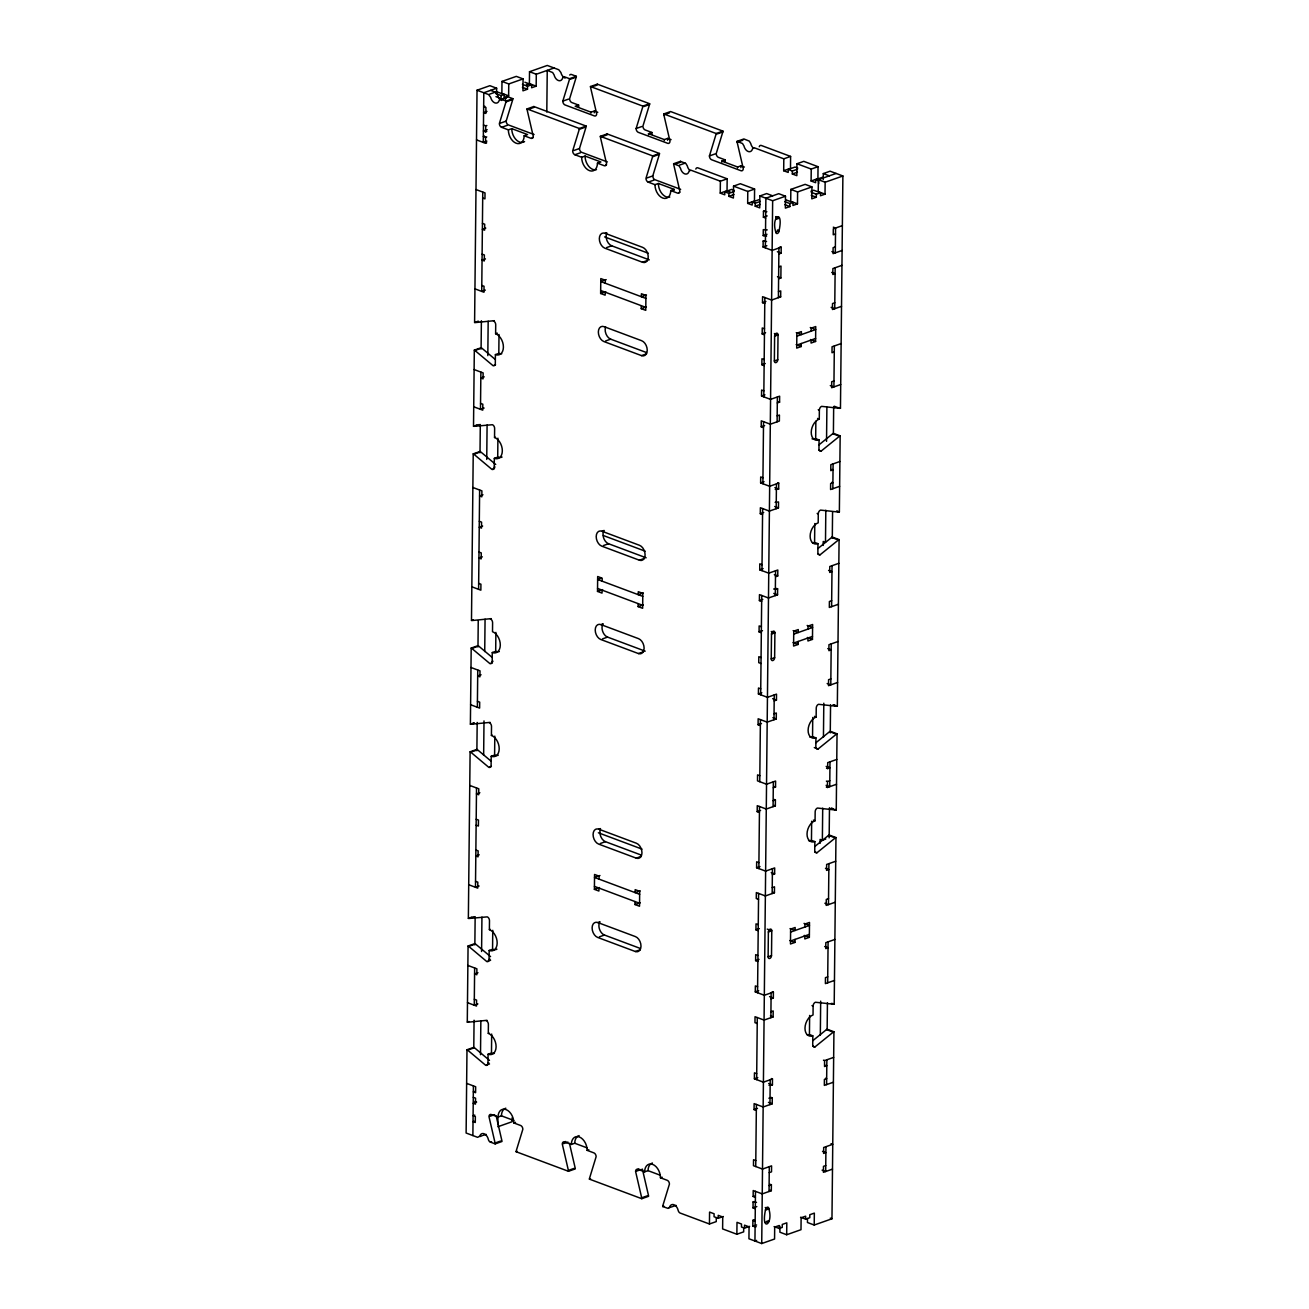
<?xml version="1.0" encoding="UTF-8"?>
<svg xmlns="http://www.w3.org/2000/svg" width="1309" height="1309" viewBox="0 0 1309 1309"><rect width="100%" height="100%" fill="white"/><g stroke="black" fill="none" stroke-linecap="round" stroke-linejoin="round"><path stroke-width="1.5" d="M489.484 1060.372L474.431 1047.724A3.207 2.127 70.6 0 0 473.776 1047.364L466.986 1049.753L466.119 1133.021L477.638 1137.341L479.781 1136.147A6.398 4.222 70.6 0 1 484.085 1133.758A6.398 4.222 70.6 0 1 488.306 1139.321A3.191 2.111 70.6 0 0 490.4 1142.102L495.162 1143.886L501.969 1141.497A3.207 2.127 70.6 0 0 501.871 1140.597L496.16 1115.906M487.013 1020.316L467.918 1022.214A3.191 2.111 70.6 0 1 467.28 1022.1L468.066 946.014L474.872 943.625A3.207 2.111 70.6 0 1 475.511 943.985L490.564 956.634M468.066 946.014A3.207 2.111 70.6 0 1 468.72 946.374L486.784 961.559A3.191 2.111 70.6 0 0 489.075 959.432L489.173 950.481A11.192 7.379 70.6 0 0 497.175 943.02A11.192 7.379 70.6 0 0 489.386 929.635L489.484 920.702A3.191 2.111 70.6 0 0 487.259 916.873L468.998 918.476A3.191 2.111 70.6 0 1 468.36 918.362L470.111 751.808L476.901 749.419A3.207 2.111 70.6 0 1 477.54 749.779L491.104 761.167M490.139 722.372L471.044 724.27A3.191 2.111 70.6 0 1 470.389 724.155L471.191 648.07L477.981 645.681A3.207 2.111 70.6 0 1 478.636 646.041L492.184 657.429M491.219 618.633L472.124 620.531A3.191 2.111 70.6 0 1 471.485 620.417L473.22 453.863L480.027 451.474A3.207 2.127 70.6 0 1 480.665 451.834L495.718 464.482M473.22 453.863A3.207 2.127 70.6 0 1 473.874 454.239L491.939 469.407A3.191 2.111 70.6 0 0 494.229 467.28L494.327 458.346A11.192 7.379 70.6 0 0 502.329 450.869A11.192 7.379 70.6 0 0 494.54 437.484L494.638 428.55A3.191 2.111 70.6 0 0 492.413 424.721L474.153 426.325A3.207 2.111 70.6 0 1 473.514 426.21L474.316 350.125L481.107 347.736A3.207 2.127 70.6 0 1 481.745 348.096L495.309 359.484M494.344 320.689L475.249 322.587A3.191 2.111 70.6 0 1 474.594 322.472L477.032 90.223L489.877 85.69L496.635 88.227L496.586 94.183M472.876 1135.557L473.4 1085.897M473.776 1048.165L474.071 1020.218M474.643 967.973L474.251 1005.214L477.867 1003.921M474.856 944.934L475.151 916.627M476.525 787.953L475.478 887.273L479.11 885.997M476.885 750.777L477.18 722.453M477.36 707.269L477.752 670.028M477.981 646.99L478.243 620.695M478.603 589.328L479.634 490.008M480.01 452.832L480.305 424.509M480.878 372.083L480.485 409.324L484.117 408.048M481.09 349.061L481.385 320.738M482.759 192.063L481.728 291.383L485.344 290.107M476.509 139.883L485.541 143.254L485.606 137.298L486.735 136.905M487.177 129.656L483.397 130.998L485.655 131.833L485.721 125.877L486.85 125.484M480.501 1054.678L480.861 1020.742M481.581 951.512L481.941 917.134M483.643 755.326L484.003 720.932M484.723 651.555L485.066 619.19M486.735 459.41L487.095 425.016M487.815 355.623L488.175 321.245M466.986 1049.753A3.207 2.127 70.6 0 1 467.624 1050.113L485.704 1065.297A3.191 2.111 70.6 0 0 487.979 1063.17L488.077 1054.22A11.192 7.379 70.6 0 0 496.095 1046.758A11.192 7.379 70.6 0 0 488.306 1033.374L488.388 1024.44A3.191 2.111 70.6 0 0 486.163 1020.611M489.288 722.666A3.191 2.111 70.6 0 1 491.513 726.495L491.415 735.429A11.192 7.379 70.6 0 1 499.204 748.813A11.192 7.379 70.6 0 1 491.202 756.275L491.104 765.225A3.191 2.111 70.6 0 1 488.813 767.352L470.749 752.168A3.207 2.111 70.6 0 0 470.111 751.808M471.191 648.07A3.207 2.111 70.6 0 1 471.829 648.446L489.91 663.614A3.191 2.111 70.6 0 0 492.2 661.487L492.282 652.553A11.192 7.379 70.6 0 0 500.3 645.075A11.192 7.379 70.6 0 0 492.511 631.691L492.593 622.757A3.191 2.111 70.6 0 0 490.368 618.928M493.493 320.983A3.191 2.111 70.6 0 1 495.718 324.812L495.62 333.746A11.192 7.379 70.6 0 1 503.409 347.13A11.192 7.379 70.6 0 1 495.407 354.608L495.309 363.542A3.191 2.111 70.6 0 1 493.018 365.669L474.954 350.501A3.207 2.127 70.6 0 0 474.316 350.125M554.051 67.986L536.297 74.237L536.166 86.165L531.634 87.752L531.667 84.774L527.511 86.247L527.478 89.225L522.946 90.828L523.076 78.9L508.759 83.956L508.628 95.868L504.096 97.471L504.129 94.493L501.085 95.573L501.052 98.551L495.964 96.653M488.077 1054.22L491.48 1053.025L491.677 1034.061M489.173 950.481L492.56 949.287L492.757 930.323M491.202 756.275L494.606 755.08L494.802 736.116M492.282 652.553L495.686 651.342L495.882 632.394M494.327 458.346L497.715 457.136L497.911 438.188M495.407 354.608L498.811 353.397L499.007 334.45M523.076 78.9L516.302 76.38L501.985 81.42L501.871 93.332L508.628 95.868M497.862 1124.775L497.944 1116.822M512.195 1117.739L512.163 1121.698L497.845 1126.754M526.382 84.692L529.392 83.629L529.523 71.717L547.277 65.45L558.796 69.753L560.907 72.535A6.398 4.222 70.6 0 0 565.128 78.098M546.802 112.083L547.244 70.375L552.66 72.535L554.116 74.94A6.398 4.222 70.6 0 0 558.321 80.504A6.398 4.222 70.6 0 0 562.625 78.115A3.191 2.111 70.6 0 1 564.768 76.936L569.53 78.704L576.336 76.315A3.207 2.127 70.6 0 1 576.222 77.133L569.611 98.731A3.191 2.111 70.6 0 0 571.837 102.56L578.611 105.08A11.192 7.379 70.6 0 0 578.725 107.027M598.933 888.058L598.9 891.036L594.401 889.351L594.548 874.461L599.064 876.146L599.031 879.124M602.058 590.114L602.025 593.108L597.509 591.406L597.673 576.516L602.189 578.202L602.156 581.18M605.183 292.185L605.151 295.163L600.635 293.478L600.798 278.572L605.298 280.257L605.265 283.235M640.232 890.824L635.143 892.623L635.176 889.645L639.676 891.331L639.528 906.237L635.012 904.535L635.045 901.557M643.357 592.879L638.252 594.679L638.285 591.701L642.801 593.386L642.654 608.292L638.138 606.607L638.17 603.613M646.482 294.934L641.377 296.734L641.41 293.756L645.926 295.441L645.762 310.348L641.246 308.662L641.279 305.684M642.375 1169.068L648.479 1195.412A3.207 2.127 70.6 0 1 648.56 1196.311L641.77 1198.7A3.207 2.127 70.6 0 0 641.688 1197.817L635.585 1171.457A3.191 2.111 70.6 0 1 637.859 1169.33L644.633 1171.85A11.192 7.379 70.6 0 1 652.651 1164.388A11.192 7.379 70.6 0 1 660.44 1177.756L667.197 1180.293A3.191 2.111 70.6 0 1 669.423 1184.121L662.812 1205.72A3.191 2.111 70.6 0 0 662.714 1206.538L668.13 1208.42L669.619 1207.127A6.398 4.222 70.6 0 1 673.251 1204.558A6.398 4.222 70.6 0 1 677.522 1208.485L678.438 1211.201A3.191 2.111 70.6 0 0 680.238 1213.083L709.445 1223.997L709.576 1212.085L714.092 1213.77L714.059 1216.748L718.199 1218.303L723.288 1216.503M720.245 193.127L720.375 181.198L727.166 178.809L727.035 190.721L720.245 193.127L724.761 194.812L724.793 191.834L731.584 189.429L734.349 190.46M716.285 1217.632L716.252 1221.608L709.445 1223.997M718.199 1218.303L718.216 1215.325L722.732 1217.01L722.617 1228.922L736.869 1234.256L743.659 1231.867L743.708 1227.891M754.589 189.052L747.783 191.458L747.668 203.37L754.459 200.981L754.589 189.052L740.321 183.718L733.531 186.123L733.4 198.035L728.9 196.35L728.917 193.372L734.022 191.572M736.869 1234.256L737 1222.344L741.499 1224.03L741.483 1227.008L744.51 1228.137L749.615 1226.353M759.007 199.688L752.217 202.077L752.184 205.055L747.668 203.37M744.51 1228.137L744.543 1225.159L749.059 1226.844L748.944 1238.772L761.723 1243.55L774.568 1239.018L774.683 1227.106L779.215 1225.502L779.199 1228.48L774.11 1226.582M772.67 195.826L766.649 193.568L759.858 195.974L759.727 207.886L755.228 206.2L755.244 203.222L760.349 201.422M756.242 1226.713L752.839 1226.271L752.904 1220.315L754.033 1219.906M755.293 1208.747L753.035 1207.896L753.1 1201.94L754.229 1201.547M755.408 1197.326L753.15 1196.475L753.215 1190.519L762.247 1193.89L771.312 1190.699L771.377 1184.743L770.248 1184.318M756.324 1110.425L754.066 1109.574L754.131 1103.618L763.163 1106.989L772.212 1103.798L772.277 1097.842L771.148 1097.417M769.021 1085.308L772.425 1084.932L772.474 1078.96L763.409 1082.167L754.393 1078.796L754.459 1072.824L756.7 1073.675M771.066 998.832L773.324 998.031L773.39 992.075L764.325 995.265L755.293 991.895L755.358 985.922L757.616 986.773M757.878 961.444L755.62 960.61L755.686 954.654L757.944 955.488M758.206 930.666L755.947 929.815L756.013 923.859L758.271 924.71M772.359 874.674L774.633 873.888L774.683 867.916L765.618 871.123L756.602 867.752L756.667 861.78L758.925 862.631M759.449 812.48L757.191 811.629L757.256 805.673L766.272 809.044L775.337 805.853L775.403 799.897L774.274 799.472M760.349 725.579L758.091 724.728L758.156 718.772L767.189 722.143L776.253 718.952L776.319 712.996L774.044 713.798M774.175 700.888L776.45 700.086L776.515 694.13L767.45 697.321L758.418 693.95L758.484 687.994L760.742 688.829M761.331 632.722L759.073 631.871L759.138 625.915L761.396 626.766M761.658 601.436L759.4 600.586L759.465 594.63L768.481 598L777.546 594.81L777.611 588.854L776.482 588.428M775.484 576.745L777.742 575.944L777.808 569.988L768.743 573.178L759.727 569.808L759.776 563.835L762.034 564.686M762.558 514.535L760.3 513.684L760.365 507.728L769.397 511.099L778.462 507.908L778.528 501.952L775.124 502.329M775.255 489.419L778.659 489.042L778.724 483.086L769.659 486.277L760.627 482.906L760.693 476.951L762.951 477.785M763.474 427.634L761.216 426.783L761.282 420.827L770.314 424.198L779.362 421.007L779.428 415.051L777.17 415.853M777.301 402.943L779.575 402.141L779.624 396.185L770.559 399.376L761.543 396.005L761.609 390.049L763.851 390.884M764.129 365.555L761.871 364.72L761.936 358.764L764.178 359.599M764.44 334.777L762.182 333.926L762.247 327.97L764.505 328.821M764.767 303.492L762.509 302.641L762.574 296.685L771.606 300.056L780.671 296.865L780.737 290.909L778.462 291.711M778.855 253.962L781.129 253.161L781.195 247.205L772.13 250.412L763.098 247.025L763.163 241.069L764.292 240.676M766.616 236.045L763.212 235.604L763.278 229.648L767.238 229.893M765.667 218.079L763.409 217.229L763.474 211.273L764.603 210.88M755.473 1191.354L754.949 1241.014L756.651 1240.425M755.735 1166.532L756.389 1104.469M756.651 1079.63L757.289 1017.568M757.551 992.729L758.598 893.425M758.86 868.587L759.498 806.524M759.76 781.686L760.414 719.623M760.676 694.784L761.723 595.48M761.969 570.642L762.623 508.579M762.885 483.741L763.54 421.678M763.802 396.84L764.832 297.536M765.356 247.876L765.88 198.215L778.724 193.683L785.482 196.219L785.367 208.131L789.9 206.544L789.916 203.566L792.976 202.486L792.943 205.464L797.476 203.86L797.606 191.948L811.924 186.892L811.793 198.821L816.325 197.217L816.358 194.239L820.514 192.767L820.481 195.745L825.014 194.157L825.145 182.229L842.881 175.979L840.46 408.212A3.207 2.111 -69.5 0 1 839.805 408.326L821.659 406.363A3.191 2.111 -69.5 0 0 819.369 410.142L819.27 419.076A11.192 7.363 -69.5 0 0 811.236 432.297A11.192 7.363 -69.5 0 0 819.058 439.939L818.959 448.872A3.191 2.111 -69.5 0 0 821.201 451.049L839.511 436.224A3.207 2.111 -69.5 0 1 840.165 435.881L839.364 511.95A3.207 2.111 -69.5 0 1 838.725 512.064L820.579 510.101A3.191 2.111 -69.5 0 0 818.272 513.881L818.19 522.815A11.192 7.363 -69.5 0 0 810.14 536.036A11.192 7.363 -69.5 0 0 817.961 543.677L817.88 552.611A3.191 2.111 -69.5 0 0 820.105 554.787L838.431 539.962A3.207 2.111 -69.5 0 1 839.085 539.619L837.335 706.156A3.207 2.111 -69.5 0 1 836.696 706.271L818.55 704.307A3.191 2.111 -69.5 0 0 816.243 708.087L816.145 717.021A11.192 7.363 -69.5 0 0 808.111 730.242A11.192 7.363 -69.5 0 0 815.932 737.883L815.834 746.817A3.191 2.111 -69.5 0 0 818.076 748.993L836.402 734.169A3.207 2.111 -69.5 0 1 837.04 733.825L836.255 809.895A3.191 2.111 -69.5 0 1 835.6 810.009L817.454 808.046A3.191 2.111 -69.5 0 0 815.163 811.825L815.065 820.759A11.192 7.363 -69.5 0 0 807.031 833.98A11.192 7.363 -69.5 0 0 814.852 841.622L814.754 850.555A3.191 2.111 -69.5 0 0 816.996 852.732L835.306 837.907A3.207 2.111 -69.5 0 1 835.96 837.564L834.209 1004.101A3.207 2.111 -69.5 0 1 833.571 1004.216L815.425 1002.252A3.191 2.111 -69.5 0 0 813.118 1006.032L813.036 1014.966A11.192 7.363 -69.5 0 0 804.986 1028.187A11.192 7.363 -69.5 0 0 812.807 1035.828L812.725 1044.762A3.191 2.111 -69.5 0 0 814.951 1046.938L833.277 1032.114A3.191 2.111 -69.5 0 1 833.931 1031.77L831.968 1218.777L814.214 1225.028L807.457 1222.508L807.489 1218.532M761.723 1243.55L772.654 200.752L785.482 196.219M765.454 1210.072C760.725 1232.44 773.652 1224.733 768.858 1208.878A2.405 1.571 -69.5 0 0 767.189 1207.242A2.405 1.571 -69.5 0 0 765.454 1210.072L768.858 1208.878L765.258 1207.52M768.121 956.83L768.367 931.992A2.405 1.571 -69.5 0 1 770.101 929.161A2.405 1.571 -69.5 0 1 771.77 930.797L771.508 955.619A2.405 1.571 -69.5 0 1 769.79 958.45A2.405 1.571 -69.5 0 1 768.121 956.83L771.508 955.619M771.23 658.885L771.492 634.047A2.405 1.571 -69.5 0 1 773.21 631.216A2.405 1.571 -69.5 0 1 774.895 632.852L774.633 657.674A2.405 1.571 -69.5 0 1 772.915 660.521A2.405 1.571 -69.5 0 1 771.23 658.885L774.633 657.674M774.355 360.94L774.617 336.102A2.405 1.571 -69.5 0 1 776.335 333.271A2.405 1.571 -69.5 0 1 778.021 334.908L777.759 359.73A2.405 1.571 -69.5 0 1 776.024 362.577A2.405 1.571 -69.5 0 1 774.355 360.94L777.759 359.73M775.713 231.824C770.919 215.969 783.846 208.262 779.1 230.629A2.405 1.571 -69.5 0 1 777.382 233.46A2.405 1.571 -69.5 0 1 775.713 231.824L779.1 230.629L777.415 229.991M769.038 1191.501L769.299 1166.663M769.954 1104.6L770.216 1079.761M770.87 1017.698L771.116 992.86M772.163 893.556L772.425 868.718M773.079 806.655L773.341 781.817M773.979 719.754L774.241 694.915M775.288 595.611L775.55 570.773M776.188 508.71L776.45 483.872M777.104 421.809L777.366 396.987M778.397 297.667L778.92 248.006M757.24 1023.523L754.982 1022.673L755.031 1016.717L764.063 1020.087L773.128 1016.897L773.194 1010.941L770.919 1011.742M758.533 899.381L756.275 898.53L756.34 892.574L765.372 895.945L774.437 892.754L774.486 886.798L772.228 887.6M773.275 787.789L775.533 786.987L775.599 781.031L766.534 784.222L757.502 780.851L757.567 774.879L759.825 775.73M778.593 278.801L780.868 277.999L780.998 266.071L778.724 266.872M783.682 170.743L783.813 158.831L790.603 156.425L790.489 168.337L783.682 170.743L788.198 172.428L788.231 169.45L795.038 167.061L797.786 168.092M779.984 1226.255L779.919 1232.211L786.676 1234.747L800.993 1229.691L801.124 1217.779L805.657 1216.176L805.624 1219.154L800.552 1217.255M811.924 186.892L805.15 184.356L790.832 189.412L790.718 201.324L797.476 203.86M818.027 166.685L811.236 169.074L811.105 181.002L817.912 178.597L818.027 166.685L803.775 161.351L796.985 163.74L796.854 175.668L792.338 173.982L792.37 171.004L797.476 169.205M786.676 1234.747L786.807 1222.835L782.275 1224.422L782.242 1227.4L779.199 1228.48M790.047 928.572L795.119 930.47L795.152 927.492L790.62 929.095L790.472 943.985L794.988 942.398L795.021 939.42M793.156 630.627L798.245 632.525L798.277 629.547L793.745 631.151L793.581 646.041L798.114 644.453L798.146 641.475M796.281 332.682L801.353 334.58L801.386 331.602L796.854 333.206L796.706 348.112L801.239 346.509L801.272 343.531M804.839 935.951L804.822 938.929L809.355 937.326L809.502 922.436L804.97 924.039L804.937 927.017M807.964 638.007L807.931 640.985L812.464 639.381L812.627 624.491L808.095 626.095L808.062 629.073M811.089 340.062L811.056 343.04L815.589 341.453L815.736 326.546L811.204 328.15L811.187 331.128M822.461 177.304L815.654 179.709L815.622 182.687L811.105 181.002M812.807 1035.828L809.437 1034.552L809.633 1015.44M814.852 841.622L811.465 840.345L811.662 821.234M815.932 737.883L812.545 736.607L812.742 717.496M817.961 543.677L814.591 542.401L814.787 523.535M819.058 439.939L815.671 438.662L815.851 421.285M836.124 173.442L818.37 179.709L818.24 191.621L825.014 194.157M818.665 183.816L818.698 180.838L815.654 179.709M823.246 179.546L823.312 173.59L830.102 171.184L842.881 175.979M814.214 1225.028L814.345 1213.116L809.813 1214.719L809.78 1217.697L805.624 1219.154M820.072 843.389L820.105 839.413L822.363 840.247L825.766 839.053M823.181 545.444L823.23 541.468L825.488 542.302L825.815 510.215M820.318 1035.255L820.678 1001.14M822.363 840.247L822.707 808.16M823.443 737.311L823.803 703.195M826.535 441.362L826.895 407.263M833.653 1057.394L824.588 1060.585L824.539 1066.54L826.797 1065.739L825.668 1065.33M826.323 787.053L827.452 787.478L827.517 781.506L829.791 780.72M826.519 768.187L827.648 768.596L827.713 762.64L836.778 759.449M825.946 1146.684L825.684 1171.522L822.085 1170.164M826.601 1084.621L826.863 1059.783M827.157 1028.841L827.435 1002.759M827.664 982.814L828.09 941.858M828.908 863.645L828.482 904.601L824.883 903.259M829.153 837.858L829.481 807.768M829.988 761.838L829.726 786.676L826.11 785.318M830.266 732.893L830.561 704.815M831.215 643.913L830.79 684.869L827.173 683.527M831.608 606.656L832.033 565.701M832.295 537.901L832.573 511.819M832.835 488.732L833.097 463.893M833.408 432.952L833.669 406.87M834.34 345.969L833.915 386.924L830.299 385.582M835.158 267.756L834.733 308.728L831.117 307.37M534.072 134.532L508.399 124.928A3.191 2.111 70.6 0 1 506.174 121.099L512.784 99.5A3.207 2.127 70.6 0 0 512.883 98.682L506.092 101.088A3.207 2.127 70.6 0 1 505.978 101.906L499.367 123.504A3.191 2.111 70.6 0 0 501.592 127.333L508.367 129.853A11.192 7.379 70.6 0 0 516.155 143.237A11.192 7.379 70.6 0 0 524.173 135.76L527.56 134.565L511.77 128.658L508.367 129.853M652.029 134.434A11.192 7.379 70.6 0 1 651.915 132.487L645.141 129.951A3.191 2.111 70.6 0 1 642.915 126.139L649.526 104.54A3.207 2.127 70.6 0 0 649.624 103.722L597.28 84.152L590.474 86.541A3.191 2.111 70.6 0 0 590.572 87.425L596.675 113.785A3.191 2.111 70.6 0 1 594.384 115.912L565.046 104.949A3.191 2.111 70.6 0 1 562.821 101.12L569.431 79.522A3.207 2.127 70.6 0 0 569.53 78.704M607.376 161.94L581.703 152.335A3.191 2.111 70.6 0 1 579.478 148.506L586.088 126.908A3.207 2.127 70.6 0 0 586.187 126.089L579.38 128.495A3.207 2.127 70.6 0 1 579.282 129.313L572.671 150.911A3.191 2.111 70.6 0 0 574.896 154.74L581.671 157.26A11.192 7.379 70.6 0 0 589.459 170.645A11.192 7.379 70.6 0 0 597.46 163.167L600.864 161.972L585.074 156.066L581.671 157.26M725.333 161.841A11.192 7.379 70.6 0 1 725.219 159.894L718.445 157.358A3.191 2.111 70.6 0 1 716.219 153.546L722.83 131.947A3.207 2.127 70.6 0 0 722.928 131.129L670.584 111.543L663.778 113.948A3.191 2.111 70.6 0 0 663.859 114.832L669.979 141.192A3.191 2.111 70.6 0 1 667.688 143.319L638.35 132.356A3.191 2.111 70.6 0 1 636.125 128.527L642.735 106.929A3.207 2.127 70.6 0 0 642.834 106.111L649.624 103.722M680.664 189.33L655.007 179.742A3.191 2.111 70.6 0 1 652.782 175.913L659.376 154.315A3.207 2.127 70.6 0 0 659.491 153.497L652.684 155.902A3.207 2.127 70.6 0 1 652.586 156.72L645.975 178.319A3.191 2.111 70.6 0 0 648.2 182.131L654.975 184.667A11.192 7.379 70.6 0 0 662.763 198.052A11.192 7.379 70.6 0 0 670.764 190.574L674.168 189.38A11.192 7.379 70.6 0 1 674.135 190.296M753.624 148.31A6.398 4.222 70.6 0 1 750.744 143.515L749.304 141.11L743.888 138.95L737.082 141.356A3.191 2.111 70.6 0 0 737.163 142.239L743.267 168.599A3.191 2.111 70.6 0 1 740.992 170.726L711.654 159.763A3.191 2.111 70.6 0 1 709.429 155.935L716.023 134.336A3.207 2.127 70.6 0 0 716.138 133.518L722.928 131.129M695.815 169.074L696.143 168.403A3.191 2.111 70.6 0 1 697.959 167.879L727.166 178.809M759.253 146.706L759.58 146.035A3.191 2.111 70.6 0 1 761.413 145.512L790.603 156.425M486.261 1134.412L483.299 1135.345M676.098 1205.393L668.604 1207.912M819.009 444.815L832.753 433.704A3.207 2.111 -69.5 0 1 833.391 433.344L840.165 435.881M817.912 548.553L831.657 537.443A3.207 2.111 -69.5 0 1 832.311 537.083L839.085 539.619M815.883 742.759L829.628 731.649A3.207 2.111 -69.5 0 1 830.282 731.289L837.04 733.825M814.803 846.498L828.548 835.387A3.207 2.111 -69.5 0 1 829.186 835.027L835.96 837.564M812.758 1040.704L826.503 1029.594A3.191 2.111 -69.5 0 1 827.157 1029.234L833.931 1031.77M496.635 88.227L483.806 92.759L483.283 142.419L486.899 141.127M489.697 94.133L495.358 92.137L497.469 94.919A6.398 4.222 70.6 0 0 501.674 100.482M477.032 90.223L488.568 94.543L490.662 97.324A6.398 4.222 70.6 0 0 494.884 102.887A6.398 4.222 70.6 0 0 499.171 100.498A3.191 2.111 70.6 0 1 501.331 99.304L506.992 97.308M484.788 106.258L483.659 106.667L485.917 107.502L485.852 113.458L483.594 112.623L486.997 111.412M505.978 101.906L511.639 99.909M570.56 79.129L576.222 77.133M524.173 135.76L530.93 138.296A3.191 2.111 70.6 0 0 533.221 136.152L527.118 109.809A3.191 2.111 70.6 0 1 527.036 108.925L533.827 106.52L586.187 126.089M528.247 109.4L533.925 107.403A3.191 2.111 70.6 0 1 533.827 106.52M591.701 87.032L593.959 86.23M595.104 85.838L596.233 85.429M500.513 123.111L506.174 121.099M562.821 101.12L568.482 99.124M485.655 131.833L486.784 131.44M501.592 127.333L507.27 125.337M484.477 136.054L483.348 136.447L485.606 137.298M578.611 105.08L575.207 106.274L591.014 112.181L594.417 110.987L597.788 112.263M485.541 143.254L486.67 142.861M532.076 137.903L533.205 137.494M579.282 129.313L584.943 127.317M643.864 106.536L649.526 104.54M597.46 163.167L604.234 165.703A3.191 2.111 70.6 0 0 606.525 163.56L600.422 137.216A3.191 2.111 70.6 0 1 600.34 136.332L607.131 133.927L659.491 153.497M601.551 136.807L607.212 134.811A3.191 2.111 70.6 0 1 607.131 133.927M663.859 114.832L669.537 112.836M573.817 150.519L579.478 148.506M636.125 128.527L641.786 126.531M574.896 154.74L580.574 152.728M648.544 134.631A11.192 7.379 70.6 0 1 648.511 133.682L651.915 132.487M648.511 133.682L664.317 139.588L667.705 138.394L671.092 139.654M605.363 165.294L606.509 164.901M652.586 156.72L658.247 154.724M717.168 133.943L722.83 131.947M485.77 228.11L482.367 229.32L484.625 230.155L484.69 224.199L482.432 223.348M670.764 190.574L677.538 193.11A3.191 2.111 70.6 0 0 679.829 190.967L673.726 164.623A3.191 2.111 70.6 0 1 673.644 163.723L680.435 161.334L685.851 163.494L687.307 165.899A6.398 4.222 70.6 0 0 690.187 170.694M674.855 164.214L680.516 162.218A3.191 2.111 70.6 0 1 680.435 161.334M737.163 142.239L742.841 140.243M679.535 165.114L685.196 163.118M647.104 177.909L652.782 175.913M709.429 155.935L715.09 153.938M648.2 182.131L653.862 180.135M654.975 184.667L658.378 183.473L674.168 189.38M721.848 162.038A11.192 7.379 70.6 0 1 721.815 161.089L725.219 159.894M721.815 161.089L737.621 166.996L741.009 165.801L744.396 167.061M485.443 258.904L482.056 260.098L484.314 260.949L484.363 254.993L482.105 254.142M678.667 192.701L679.813 192.308M647.595 260.458L642.49 262.258L604.889 248.203A8.001 5.269 70.6 0 1 599.326 238.647A8.001 5.269 70.6 0 1 605.036 233.297L606.738 232.707M728.9 196.35L733.989 194.55M792.338 173.982L797.443 172.183M606.591 247.597L611.679 245.797L649.297 259.869M755.228 206.2L760.316 204.4M810.975 191.212L813.74 190.247L820.514 192.767M766.861 211.714L763.474 211.273M763.409 217.229L767.189 215.903M474.594 322.472L477.998 321.278M476.951 321.981L478.652 321.392M775.844 219.405L779.231 218.21L775.632 216.869M606.198 279.635L600.766 281.55L645.893 298.419M763.212 235.604L766.992 234.278M600.635 293.478L605.74 291.678M495.62 333.746L497.322 333.14M766.55 241.51L763.163 241.069M763.098 247.025L766.878 245.699M474.954 350.501L480.059 348.701M842.374 225.623L833.309 228.83L833.244 234.786L835.502 233.984M641.246 308.662L646.351 306.862M493.869 365.375L495.571 364.769M835.371 246.894L833.113 247.696L833.048 253.651L842.112 250.461M484.215 376.845L480.812 378.039L483.07 378.874L483.136 372.918L474.103 369.547M605.609 340.962L610.698 339.162L646.433 352.514M841.949 265.351L832.884 268.558L832.835 274.514L835.093 273.712L831.706 272.452M762.509 302.641L765.912 301.446M641.525 355.623A8.001 5.269 70.6 0 0 647.235 350.272A8.001 5.269 70.6 0 0 641.672 340.716L604.071 326.661A8.001 5.269 70.6 0 0 598.344 331.995A8.001 5.269 70.6 0 0 603.907 341.551L641.525 355.623L646.613 353.823M473.514 426.21L476.918 425.016M475.854 425.72L479.258 424.525M834.782 302.755L832.524 303.557L832.459 309.513L841.523 306.322M762.182 333.926L765.585 332.731M774.617 336.102L778.021 334.908L774.404 333.55M494.54 437.484L495.391 437.19M796.821 336.2L815.703 329.541L810.287 327.512M473.874 454.239L478.963 452.439M796.723 345.134L815.605 338.475M761.871 364.72L765.258 363.526M841.131 343.563L832.066 346.77L832 352.726L834.275 351.925M494.229 467.28L495.08 466.986M492.789 469.113L494.491 468.507M761.543 396.005L764.931 394.811M482.972 494.769L479.585 495.98L481.843 496.815L481.892 490.859L472.876 487.488M833.964 380.968L831.706 381.77L831.64 387.726L840.705 384.535M761.216 426.783L764.62 425.589M482.645 526.054L479.258 527.249L481.516 528.1L481.565 522.144L479.307 521.293M482.334 556.849L478.93 558.043L481.188 558.894L481.254 552.922L478.996 552.087M644.47 558.403L639.381 560.203L601.764 546.148A8.001 5.269 70.6 0 1 596.2 536.592A8.001 5.269 70.6 0 1 601.927 531.241L603.613 530.652M760.627 482.906L764.031 481.696M839.903 461.504L830.839 464.695L830.773 470.651L833.031 469.866L831.919 469.44M603.465 545.542L608.554 543.742L646.171 557.798M760.3 513.684L763.703 512.49M839.642 486.326L830.577 489.533L830.642 483.561L832.9 482.776L831.771 482.35M471.485 620.417L473.171 619.812M601.273 578.218L597.64 579.494L642.768 596.364M597.509 591.406L602.615 589.623M471.829 648.446L476.934 646.646M638.138 606.607L643.226 604.807M492.2 661.487L493.035 661.192M490.76 663.319L492.462 662.714M643.488 651.767L638.399 653.551L600.782 639.496A8.001 5.269 70.6 0 1 595.219 629.94A8.001 5.269 70.6 0 1 600.946 624.606L602.647 624M759.727 569.808L763.114 568.597M481.09 674.789L477.687 675.984L479.945 676.818L480.01 670.862L470.978 667.492M602.484 638.89L607.589 637.107L645.19 651.162M838.84 563.295L829.775 566.502L829.71 572.458L831.968 571.657L828.581 570.397M777.611 588.854L773.652 589.017M759.4 600.586L762.803 599.391M470.389 724.155L473.793 722.944M472.745 723.664L474.431 723.075M831.673 600.7L829.399 601.502L829.333 607.458L838.398 604.267M759.073 631.871L762.476 630.676M771.492 634.047L774.895 632.852L771.279 631.494M491.415 735.429L492.266 735.134M793.696 634.129L812.578 627.469L807.162 625.457M470.749 752.168L475.838 750.384M793.598 643.079L812.48 636.419M838.022 641.508L828.957 644.699L828.892 650.671L831.15 649.869L827.763 648.593M489.664 767.058L491.366 766.452M758.418 693.95L761.822 692.739M479.863 792.714L476.46 793.909L478.718 794.759L478.783 788.803L469.751 785.433M830.855 678.913L828.581 679.715L828.515 685.671L837.58 682.48M758.091 724.728L761.494 723.533M479.209 854.793L475.805 855.988L478.063 856.839L478.129 850.866L475.871 850.032M641.345 856.348L636.256 858.148L598.638 844.092A8.001 5.269 70.6 0 1 593.075 834.52A8.001 5.269 70.6 0 1 598.802 829.186L600.504 828.581M600.34 843.487L605.445 841.687L641.165 855.039M827.648 768.596L829.922 767.794L826.159 766.403M773.128 800.699L775.403 799.897M757.191 811.629L760.578 810.435M827.452 787.478L836.516 784.271M468.36 918.362L471.764 917.151M470.7 917.871L474.103 916.676M599.964 875.525L594.515 877.439L639.659 894.309M594.401 889.351L599.489 887.551M489.386 929.635L490.237 929.341M468.72 946.374L473.809 944.591M635.012 904.535L640.117 902.752M489.075 959.432L489.926 959.121M487.635 961.264L490.613 960.217M640.379 949.696L635.274 951.496L597.673 937.44A8.001 5.269 70.6 0 1 592.11 927.885A8.001 5.269 70.6 0 1 597.82 922.55L599.522 921.945M756.602 867.752L760.005 866.542M477.965 972.718L474.578 973.929L476.836 974.763L476.885 968.807L467.869 965.437M599.358 936.835L604.463 935.035L640.199 948.403M835.715 861.24L826.65 864.447L826.584 870.403L828.859 869.601L825.472 868.342M467.28 1022.1L468.966 1021.495M828.548 898.645L826.29 899.447L826.224 905.403L835.289 902.212M755.947 929.815L759.351 928.621M768.367 931.992L771.77 930.797L767.254 929.112M488.306 1033.374L489.141 1033.063M790.571 932.073L809.453 925.414L804.037 923.401M467.624 1050.113L472.729 1048.329M790.472 941.024L809.355 934.364M755.62 960.61L759.024 959.399M834.897 939.453L825.832 942.644L825.766 948.616L828.041 947.814L824.654 946.538M487.979 1063.17L488.83 1062.859M486.555 1065.002L489.517 1063.955M755.293 991.895L758.696 990.684M474.463 1091.461L473.334 1091.853L475.592 1092.704L475.658 1086.748L466.626 1083.377M827.73 976.858L825.455 977.659L825.406 983.615L834.471 980.425M474.349 1102.882L473.22 1103.274L475.478 1104.125L475.543 1098.169L473.285 1097.318M474.791 1115.088L473.089 1115.693L475.347 1116.544L475.282 1122.5L473.024 1121.649L474.153 1121.257M490.106 1116.25L494.638 1114.646M495.162 1143.886A3.207 2.127 70.6 0 0 495.08 1143.002L488.977 1116.642A3.191 2.111 70.6 0 1 491.268 1114.515L498.025 1117.052L501.429 1115.841L513.717 1120.439M498.025 1117.052A11.192 7.379 70.6 0 1 506.043 1109.574A11.192 7.379 70.6 0 1 513.832 1122.958L515.533 1122.353M479.912 1136.539L482.17 1135.737M490.4 1142.102L491.546 1141.71M495.08 1143.002L500.742 1141.006M513.832 1122.958L520.606 1125.478A3.191 2.111 70.6 0 1 522.831 1129.307L516.221 1150.906A3.191 2.111 70.6 0 0 516.106 1151.724L517.251 1151.315M569.448 1143.297L575.175 1168.004A3.207 2.127 70.6 0 1 575.256 1168.904L568.466 1171.293A3.207 2.127 70.6 0 0 568.384 1170.41L562.281 1144.05A3.191 2.111 70.6 0 1 564.572 1141.923L565.701 1141.513M563.41 1143.657L567.942 1142.053M754.393 1078.796L757.78 1077.585M564.572 1141.923L571.329 1144.442L574.733 1143.248L587.021 1147.846M571.329 1144.442A11.192 7.379 70.6 0 1 579.347 1136.981A11.192 7.379 70.6 0 1 587.136 1150.349L588.837 1149.76M772.277 1097.842L768.89 1098.218M568.384 1170.41L574.046 1168.413M754.066 1109.574L757.469 1108.379M833.391 1082.216L824.343 1085.406L824.392 1079.45L826.666 1078.649L825.537 1078.24M587.136 1150.349L593.893 1152.885A3.191 2.111 70.6 0 1 596.119 1156.714L589.525 1178.313A3.191 2.111 70.6 0 0 589.41 1179.131L590.555 1178.722M637.859 1169.33L639.005 1168.921M636.714 1171.064L641.246 1169.461M644.633 1171.85L648.037 1170.655L660.325 1175.253M660.44 1177.756L662.125 1177.167M641.688 1197.817L647.35 1195.821M662.714 1206.538L663.843 1206.129M769.234 1172.619L771.508 1171.833L771.574 1165.861L762.509 1169.068L753.477 1165.697L753.542 1159.725L755.8 1160.576M769.103 1185.529L771.377 1184.743M825.75 1165.55L823.492 1166.352L823.426 1172.308L832.491 1169.117M753.15 1196.475L754.295 1196.082M756.487 1202.382L753.1 1201.94M753.035 1207.896L756.815 1206.571M752.839 1226.271L756.618 1224.946M765.34 1222.491L768.727 1221.297M576.336 76.315L571.575 74.531A3.191 2.111 70.6 0 0 569.742 75.055M590.474 86.541L642.834 106.111M663.778 113.948L716.138 133.518M737.082 141.356L742.498 143.515L743.954 145.921A6.398 4.222 70.6 0 0 747.488 151.157A6.398 4.222 70.6 0 0 751.808 150.437L752.79 148.424A3.191 2.111 70.6 0 1 754.606 147.901L783.813 158.831M796.985 163.74L811.236 169.074M823.312 173.59L829.317 175.831M529.523 71.717L536.297 74.237M818.37 179.709L825.145 182.229M788.231 169.45L792.37 171.004M529.392 83.629L536.166 86.165M524.893 82.254L531.667 84.774M522.438 84.349L527.511 86.247M811.285 192.341L816.358 194.239M522.406 87.327L527.478 89.225M811.253 195.319L816.325 197.217M501.985 81.42L508.759 83.956M790.832 189.412L797.606 191.948M497.371 91.957L504.129 94.493M786.202 199.95L792.976 202.486M490.597 90.354L495.358 92.137M512.883 98.682L508.121 96.915A3.191 2.111 70.6 0 0 506.305 97.439M495.996 93.675L501.085 95.573M784.844 201.668L789.916 203.566M784.811 204.646L789.9 206.544M501.331 99.304L506.092 101.088M527.036 108.925L579.38 128.495M600.34 136.332L652.684 155.902M673.644 163.723L679.06 165.883L680.5 168.288A6.398 4.222 70.6 0 0 684.051 173.541A6.398 4.222 70.6 0 0 688.354 172.804L689.336 170.808A3.191 2.111 70.6 0 1 691.168 170.285L720.375 181.198M733.531 186.123L747.783 191.458M759.858 195.974L772.654 200.752M833.309 227.177L835.567 228.028L835.306 252.85L831.919 251.59M727.035 190.721L730.046 191.85M724.793 191.834L728.917 193.372M752.217 202.077L755.244 203.222M775.861 216.574L777.546 217.212M483.463 125.026L485.721 125.877M780.066 246.779L781.195 247.205M777.366 251.753L781.129 253.161M777.481 276.723L780.868 277.999M779.542 296.439L780.671 296.865M605.036 233.297L642.654 247.368A8.001 5.269 70.6 0 1 648.217 256.924A8.001 5.269 70.6 0 1 642.49 262.258M604.611 236.896L648.299 253.226M475.985 189.543L485.017 192.914L484.952 198.87L482.694 198.035M810.516 339.555L815.589 341.453M796.167 344.611L801.239 346.509M600.667 290.483L645.795 307.37M838.758 407.59L840.46 408.212M834.177 406.215L839.805 408.326M818.24 409.717L819.369 410.142M481.777 285.427L484.035 286.262L483.97 292.234L474.954 288.847M778.446 401.716L779.575 402.141M817.585 418.438L819.27 419.076M832.753 433.704L838.382 435.815M818.943 450.214L821.201 451.049M777.595 482.661L778.724 483.086M774.895 487.635L778.659 489.042M837.122 511.115L839.364 511.95M836.467 511.214L838.725 512.064M817.16 513.455L818.272 513.881M774.699 506.501L778.462 507.908M480.55 403.368L482.808 404.203L482.743 410.159L473.711 406.788M831.657 537.443L837.302 539.553M817.847 553.952L820.105 554.787M774.355 574.667L777.742 575.944M773.783 593.402L777.546 594.81M601.927 531.241L639.528 545.313A8.001 5.269 70.6 0 1 645.092 554.869A8.001 5.269 70.6 0 1 639.381 560.203M603.384 535.545L645.173 551.171M807.391 637.483L812.464 639.381M793.041 642.555L798.114 644.453M597.542 588.428L642.67 605.314M761.069 657.543L758.811 656.709L758.745 662.665L761.004 663.499M833.948 704.897L837.335 706.156M832.933 704.864L836.696 706.271M600.946 624.606L638.547 638.661A8.001 5.269 70.6 0 1 644.11 648.217A8.001 5.269 70.6 0 1 638.399 653.551M478.669 583.372L480.927 584.207L480.861 590.179L471.829 586.792M772.686 698.679L776.45 700.086M814.46 716.383L816.145 717.021M829.628 731.649L835.273 733.76M772.866 717.692L776.253 718.952M814.313 747.586L818.076 748.993M826.388 781.097L827.517 781.506M774.404 786.562L775.533 786.987M831.739 808.209L832.868 808.635M835.126 809.469L836.255 809.895M831.084 808.308L835.6 810.009M774.208 805.428L775.337 805.853M813.38 820.121L815.065 820.759M477.425 701.313L479.683 702.148L479.618 708.104L470.602 704.733M828.548 835.387L834.177 837.482M814.738 851.897L816.996 852.732M771.246 872.612L774.633 873.888M773.308 892.329L774.437 892.754M598.802 829.186L636.403 843.241A8.001 5.269 70.6 0 1 641.966 852.814A8.001 5.269 70.6 0 1 636.256 858.148M598.377 832.786L642.048 849.116M804.266 935.428L809.355 937.326M476.198 819.238L478.456 820.088L478.39 826.044L476.132 825.194M789.916 940.5L794.988 942.398M594.433 886.373L639.561 903.259M832.524 1003.479L834.209 1004.101M831.313 1003.365L833.571 1004.216M597.82 922.55L635.438 936.606A8.001 5.269 70.6 0 1 641.001 946.162A8.001 5.269 70.6 0 1 635.274 951.496M812.005 1005.607L813.118 1006.032M772.261 991.649L773.39 992.075M475.543 881.317L477.801 882.151L477.736 888.124L468.704 884.737M769.561 996.624L773.324 998.031M826.503 1029.594L832.148 1031.688M770.428 1015.882L773.128 1016.897M812.693 1046.104L814.951 1046.938M823.459 1060.159L824.588 1060.585M771.345 1078.551L772.474 1078.96M768.661 1083.525L772.425 1084.932M768.465 1102.391L772.212 1103.798M474.316 999.242L476.558 1000.092L476.509 1006.048L467.477 1002.678M831.051 1143.657L832.753 1144.295L823.688 1147.486L823.623 1153.442L825.881 1152.64L822.51 1151.38M770.183 1190.274L771.312 1190.699M830.282 1218.139L831.968 1218.777M474.922 1101.442L476.623 1102.08M767.041 1221.019L768.727 1221.657M752.904 1220.315L755.162 1221.15M516.106 1151.724L568.466 1171.293M589.41 1179.131L641.77 1198.7M809.437 1034.552A11.192 7.363 -69.5 0 1 807.244 1034.928M811.465 840.345A11.192 7.363 -69.5 0 1 808.553 840.64M812.545 736.607A11.192 7.363 -69.5 0 1 809.633 736.918M814.591 542.401A11.192 7.363 -69.5 0 1 812.398 542.777M815.671 438.662A11.192 7.363 -69.5 0 1 812.038 438.793M501.429 1115.841A11.192 7.379 70.6 0 1 505.798 1108.183M574.733 1143.248A11.192 7.379 70.6 0 1 579.102 1135.59M648.037 1170.655A11.192 7.379 70.6 0 1 652.406 1162.997M494.393 1053.385A11.192 7.379 70.6 0 1 491.48 1053.025M496.913 949.205A11.192 7.379 70.6 0 1 492.56 949.287M605.445 841.687A8.001 5.269 70.6 0 1 600.34 829.448M604.463 935.035A8.001 5.269 70.6 0 1 599.522 929.243A8.001 5.269 70.6 0 1 599.898 921.7M498.238 755.277A11.192 7.379 70.6 0 1 494.606 755.08M499.318 651.538A11.192 7.379 70.6 0 1 495.686 651.342M608.554 543.742A8.001 5.269 70.6 0 1 603.629 537.934A8.001 5.269 70.6 0 1 604.005 530.39M607.589 637.107A8.001 5.269 70.6 0 1 602.647 631.298A8.001 5.269 70.6 0 1 603.024 623.755M611.679 245.797A8.001 5.269 70.6 0 1 606.574 233.558M610.698 339.162A8.001 5.269 70.6 0 1 605.592 326.906M505.978 98.093A6.398 4.222 70.6 0 1 505.323 99.435M523.191 142.239A11.192 7.379 70.6 0 1 511.77 128.658M524.565 141.568A11.192 7.379 70.6 0 1 523.895 141.961M596.495 169.63A11.192 7.379 70.6 0 1 585.074 156.066M669.799 197.037A11.192 7.379 70.6 0 1 658.378 183.473M502.067 457.054A11.192 7.379 70.6 0 1 497.715 457.136M501.723 353.757A11.192 7.379 70.6 0 1 498.811 353.397M741.009 165.801A11.192 7.379 70.6 0 1 740.861 167.65M737.621 166.996A11.192 7.379 70.6 0 1 737.572 167.928M667.705 138.394A11.192 7.379 70.6 0 1 667.557 140.243M664.317 139.588A11.192 7.379 70.6 0 1 664.268 140.521M597.362 85.036A3.191 2.111 70.6 0 1 597.28 84.152M594.417 110.987A11.192 7.379 70.6 0 1 594.253 112.836M591.014 112.181A11.192 7.379 70.6 0 1 590.964 113.114"/></g></svg>
